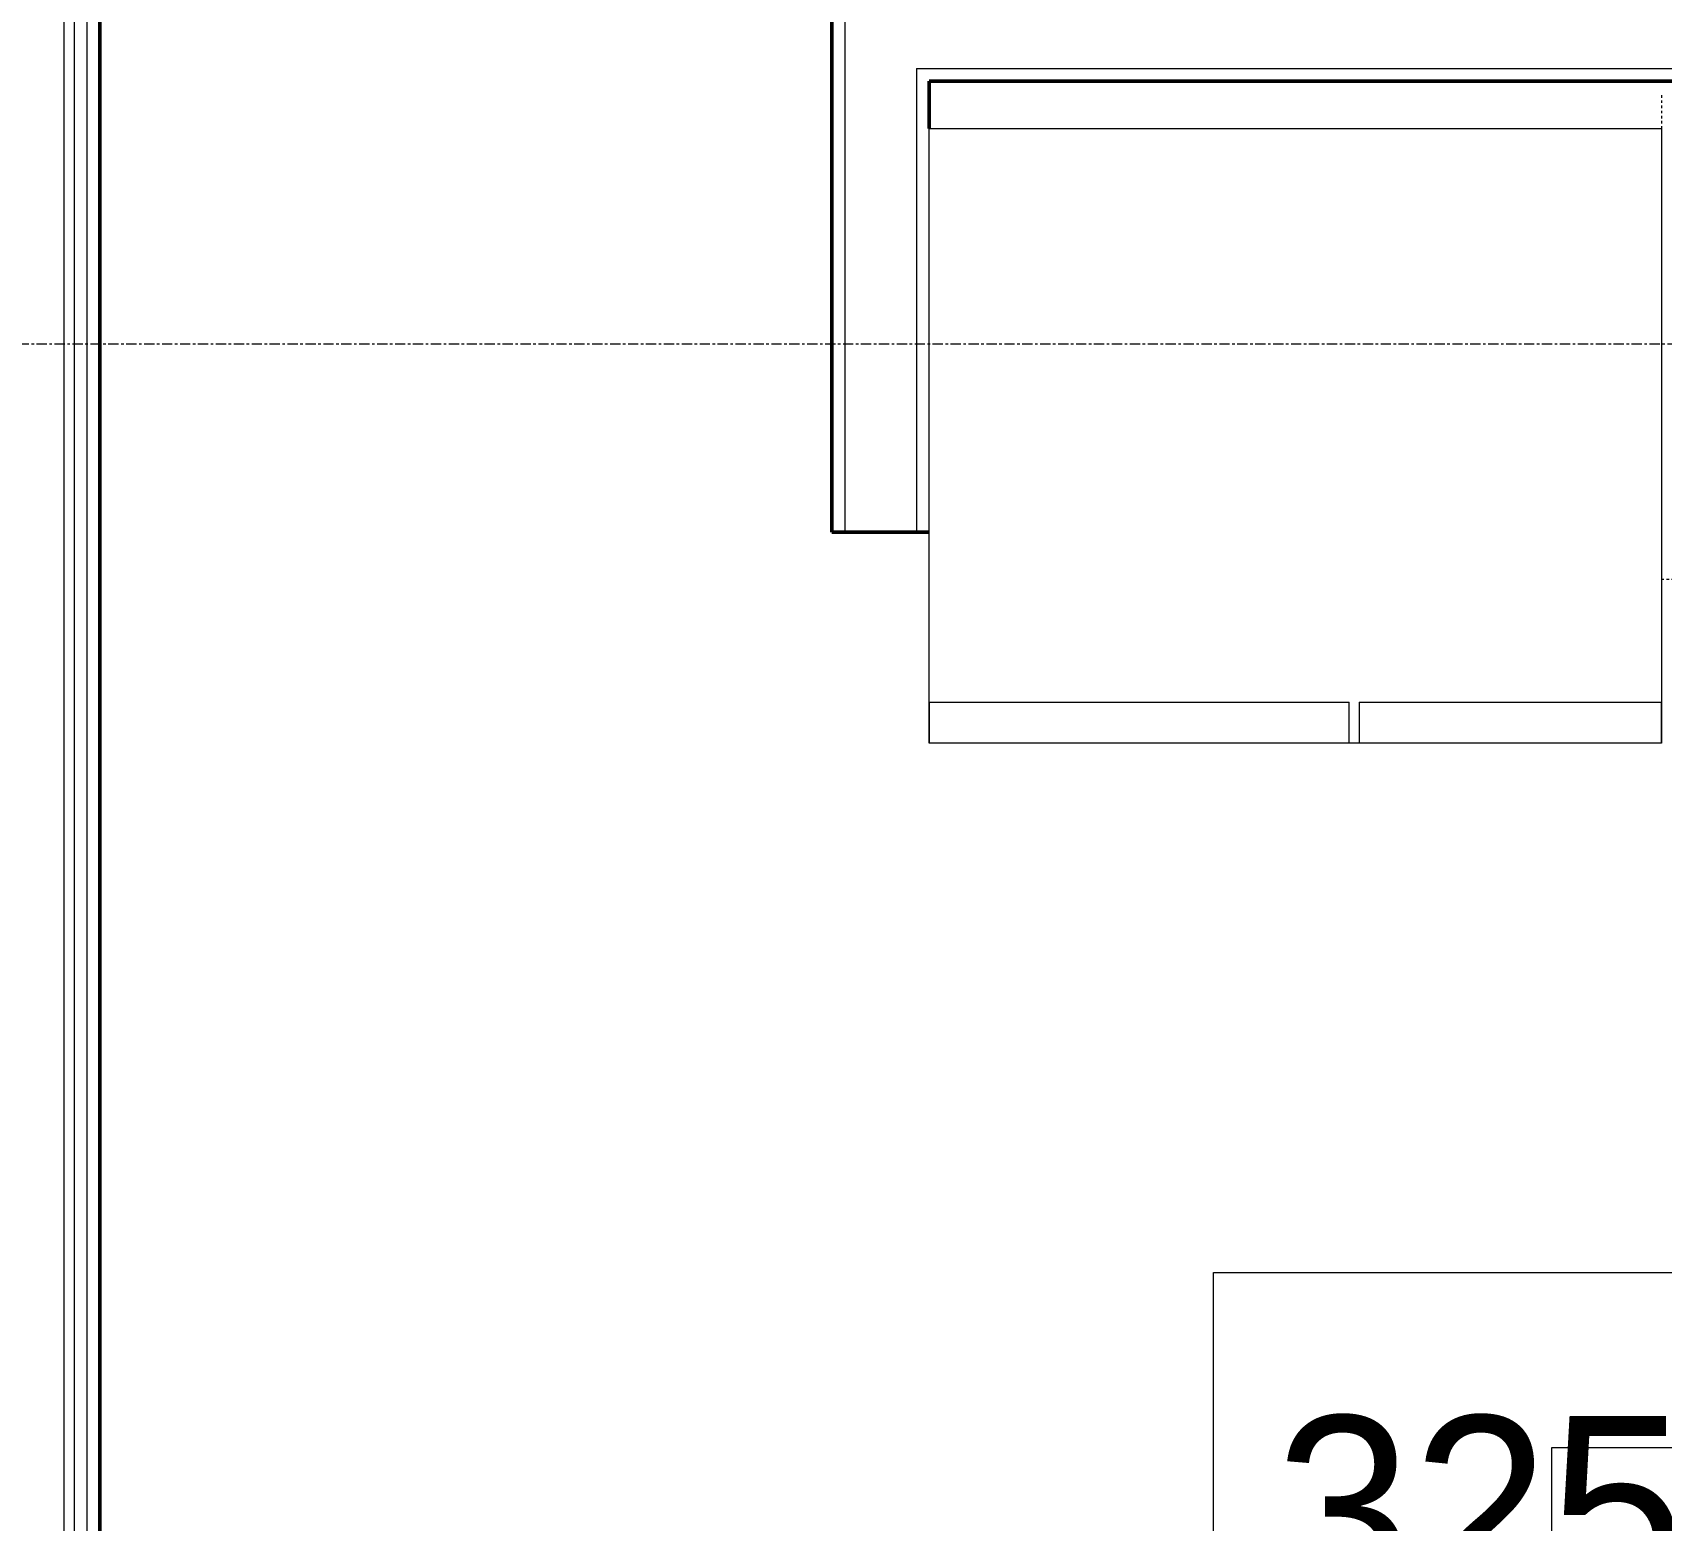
# Model space of a CAD drawing. Header units: inches. Extents: x -4217 to -1814, y 9706 to 12425.
# Drawn here: x -3136.2 to -3056.6, y 10109.8 to 10182.4 of the extents above; entities that cross this region are included whole.
import ezdxf

# ---------------------------------------------------------------- set-up
doc = ezdxf.new("R2010")
doc.units = ezdxf.units.IN
doc.header["$MEASUREMENT"] = 0
doc.linetypes.add('Dash', pattern=[0.25, 0.125, -0.125])
doc.linetypes.add('Grid Line 1_2_', pattern=[0.875, 0.5, -0.125, 0.125, -0.125])
for name, color, linetype, lineweight in [('A-AREA-IDEN', 2, 'Continuous', 9), ('A-WALL', 113, 'Continuous', 13), ('A-WALL-3', 10, 'Continuous', 50), ('A-WALL-4', 50, 'Continuous', 13), ('I-FURN', 30, 'Continuous', 9), ('I-WALL-3', 2, 'Continuous', 50), ('Q-CASE-HDLN-1', 250, 'Dash', 9), ('Q-SPCQ-1', 250, 'Continuous', 9), ('S-GRID-1', 1, 'Grid Line 1_2_', 9)]:
    doc.layers.add(name, color=color, linetype=linetype, lineweight=lineweight)
doc.styles.add('Century Gothic', font='ufonts.com_century-gothic.ttf', dxfattribs={"height": 9})

msp = doc.modelspace()

# ---------------------------------------------------------------- linework, layer by layer
at = {"layer": 'A-AREA-IDEN', "flags": 128}
msp.add_lwpolyline([(-3078.49528, 10121.87071), (-3002.98977, 10121.87071), (-3002.98977, 10100.37464), (-3078.49528, 10100.37464)], close=True, dxfattribs=at)
at = {"layer": 'A-WALL'}
for p, q in [((-3134.62374, 10356.0394), (-3134.62374, 9988.4394)), ((-3134.12374, 10356.0394), (-3134.12374, 9988.4394)), ((-3133.49874, 10356.0394), (-3133.49874, 9988.4394))]:
    msp.add_line(p, q, dxfattribs=at)
at = {"layer": 'A-WALL-3'}
for p, q in [((-3097.12374, 10260.92665), (-3097.12374, 10158.01747)), ((-3092.37374, 10180.02851), (-2937.27374, 10180.02851)), ((-3092.37374, 10177.71601), (-3092.37374, 10180.02851)), ((-3097.12374, 10158.01747), (-3092.37374, 10158.01747))]:
    msp.add_line(p, q, dxfattribs=at)
at = {"layer": 'A-WALL-4'}
for p, q in [((-3096.49874, 10260.92665), (-3096.49874, 10158.01747)), ((-3092.99874, 10180.65351), (-3092.37374, 10180.65351)), ((-3092.99874, 10180.65351), (-3092.99874, 10158.01747)), ((-3092.37374, 10180.65351), (-2937.27374, 10180.65351))]:
    msp.add_line(p, q, dxfattribs=at)
at = {"layer": 'I-FURN'}
for p, q in [((-3034.49874, 10113.31), (-3061.99874, 10113.31)), ((-3061.99874, 10113.31), (-3061.99874, 10107.31))]:
    msp.add_line(p, q, dxfattribs=at)
at = {"layer": 'I-WALL-3'}
msp.add_line((-3132.87374, 10086.79973), (-3132.87374, 10355.4144), dxfattribs=at)
at = {"layer": 'Q-CASE-HDLN-1'}
for p, q in [((-3056.62374, 10179.34101), (-3056.62374, 10177.71601)), ((-3056.62374, 10155.71601), (-3012.85089, 10155.71601))]:
    msp.add_line(p, q, dxfattribs=at)
at = {"layer": 'Q-SPCQ-1'}
for p, q in [((-3092.37374, 10147.71601), (-3092.37374, 10177.71601)), ((-3092.37374, 10177.71601), (-3056.62374, 10177.71601)), ((-3056.62374, 10177.71601), (-3056.62374, 10147.71601)), ((-3092.37374, 10149.71601), (-3071.87374, 10149.71601)), ((-3092.37374, 10149.71601), (-3092.37374, 10147.71601)), ((-3071.87374, 10147.71601), (-3071.87374, 10149.71601)), ((-3071.37374, 10149.71601), (-3056.62374, 10149.71601)), ((-3071.37374, 10149.71601), (-3071.37374, 10147.71601)), ((-3056.62374, 10147.71601), (-3056.62374, 10149.71601)), ((-3056.62374, 10147.71601), (-3092.37374, 10147.71601)), ((-3071.87374, 10147.71601), (-3092.37374, 10147.71601)), ((-3056.62374, 10147.71601), (-3071.37374, 10147.71601))]:
    msp.add_line(p, q, dxfattribs=at)
at = {"layer": 'S-GRID-1'}
msp.add_line((-1814.20638, 10167.1894), (-4168.71446, 10167.1894), dxfattribs=at)

# ---------------------------------------------------------------- texts
at = {"layer": 'A-AREA-IDEN', "insert": (-3075.49528, 10114.87071), "char_height": 9, "width": 83.931, "attachment_point": 1, "style": 'Century Gothic'}
msp.add_mtext('325 - 507 SF', dxfattribs=at)

doc.saveas('drawing.dxf')
